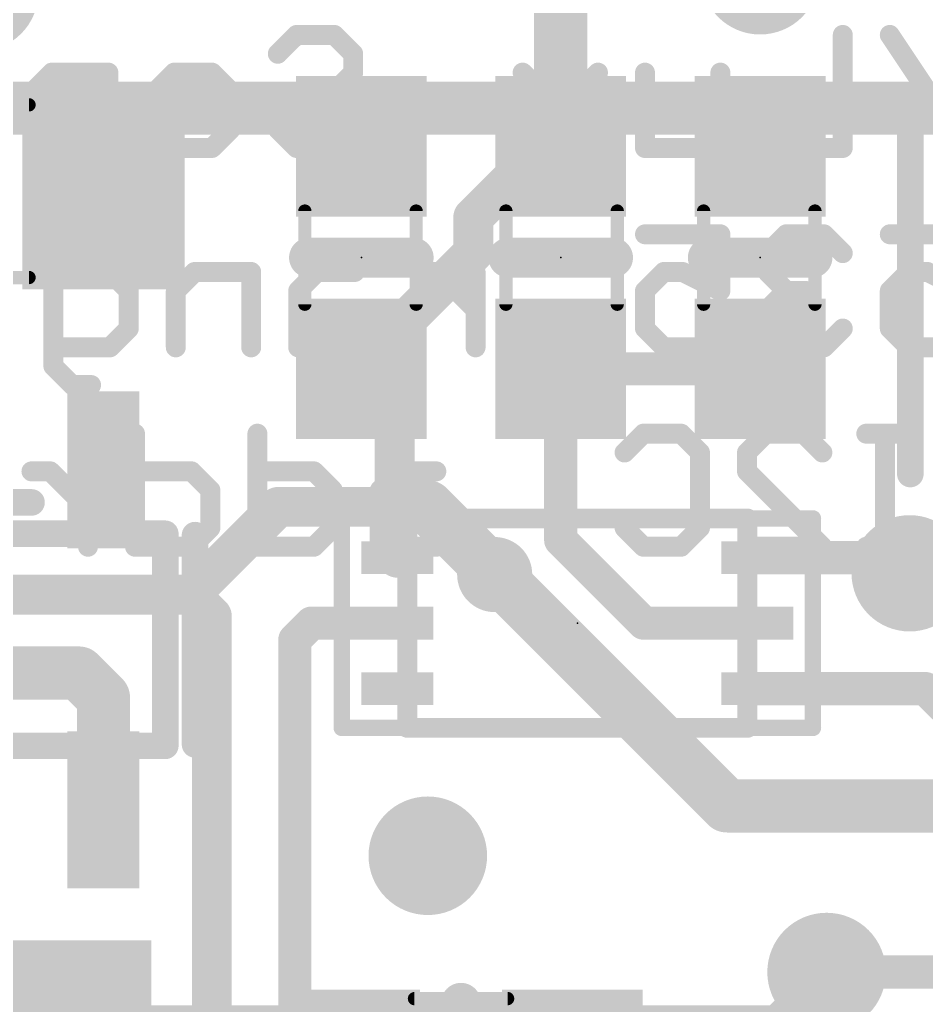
# Model space of a CAD drawing. Extents: x -0.1 to 25.5, y -0.1 to 17.9.
# Drawn here: x 8.44 to 15.37, y 5.97 to 13.5 of the extents above; entities that cross this region are included whole.
import ezdxf

# ---------------------------------------------------------------- set-up
doc = ezdxf.new("R2010")
doc.units = 0
for name, color, linetype in [('1', 12, 'CONTINUOUS'), ('16', 5, 'CONTINUOUS'), ('18', 110, 'CONTINUOUS'), ('21', 40, 'CONTINUOUS'), ('22', 6, 'CONTINUOUS'), ('23', 40, 'CONTINUOUS'), ('51', 253, 'CONTINUOUS')]:
    doc.layers.add(name, color=color, linetype=linetype)

# ---------------------------------------------------------------- blocks, each defined once
blk = doc.blocks.new('RECT')
blk.add_solid([(-0.5, -0.5), (0.5, -0.5), (-0.5, 0.5), (0.5, 0.5)])
blk = doc.blocks.new('ROUNDV')
at = {"const_width": 0.5}
blk.add_lwpolyline([(0, -0.25, 1), (0, 0.25, 1), (0, -0.25)], format="xyb", dxfattribs=at)

msp = doc.modelspace()

# ---------------------------------------------------------------- linework, layer by layer
at = {"layer": '1'}
for points, const_width in [([(12.573, 13.843), (12.573, 12.534)], 0.4064), ([(12.446, 12.534), (11.9046, 11.9926)], 0.3048), ([(12.573, 12.534), (12.446, 12.534)], 0.3048), ([(11.9046, 11.9926), (11.9046, 11.7222)], 0.3048), ([(11.9046, 11.7222), (11.049, 10.8666)], 0.3048), ([(11.049, 10.834), (11.049, 10.8666)], 0.3048), ([(11.049, 10.834), (11.049, 10.795)], 0.3048), ([(11.303, 10.541), (11.049, 10.795)], 0.3048), ([(12.573, 10.834), (14.097, 10.834)], 0.254), ([(12.573, 9.525), (12.573, 10.834)], 0.254), ([(11.303, 9.779), (11.303, 10.541)], 0.3048), ([(11.557, 9.779), (11.303, 9.779)], 0.4064), ([(13.843, 7.493), (11.557, 9.779)], 0.4064), ([(9.7425, 9.1075), (10.414, 9.779)], 0.3048), ([(10.414, 9.779), (11.303, 9.779)], 0.3048), ([(11.303, 9.412), (11.303, 9.779)], 0.3048), ([(13.208, 8.89), (12.573, 9.525)], 0.254), ([(11.325, 9.39), (11.303, 9.412)], 0.3048), ([(14.075, 9.39), (15.121, 9.39)], 0.254), ([(15.24, 9.271), (15.121, 9.39)], 0.254), ([(8.1336, 9.1075), (9.7425, 9.1075)], 0.3048), ([(9.906, 8.944), (9.7425, 9.1075)], 0.3048), ([(9.906, 3.556), (9.906, 8.944)], 0.3048), ([(10.668, 8.89), (10.541, 8.763)], 0.254), ([(11.325, 8.89), (10.668, 8.89)], 0.254), ([(14.075, 8.89), (13.208, 8.89)], 0.254), ([(10.541, 8.763), (10.541, 5.852)], 0.254), ([(8.89, 8.509), (7.239, 8.509)], 0.4064), ([(9.078, 8.321), (8.89, 8.509)], 0.4064), ([(9.078, 7.4629), (9.078, 8.321)], 0.4064), ([(14.075, 8.39), (15.359, 8.39)], 0.254), ([(15.359, 8.39), (15.506, 8.243)], 0.254), ([(15.991, 7.493), (13.843, 7.493)], 0.4064), ([(15.991, 6.743), (15.471, 6.223)], 0.254), ([(8.824, 5.715), (8.128, 6.411)], 0.4064), ([(15.471, 6.223), (14.605, 6.223)], 0.254), ([(14.605, 6.223), (14.605, 3.175)], 0.254), ([(10.541, 5.852), (10.805, 5.588)], 0.254)]:
    msp.add_lwpolyline(points, dxfattribs=dict(at, const_width=const_width))
for points, const_width in [([(12.446, 12.6102, 1), (12.446, 12.4578)], 0.1524), ([(12.4999, 12.4801, 1), (12.3921, 12.5879)], 0.1524), ([(12.573, 12.4578, 1), (12.573, 12.6102)], 0.1524), ([(12.4714, 12.534, 1), (12.6746, 12.534)], 0.2032), ([(11.9808, 11.9926, 1), (11.8284, 11.9926)], 0.1524), ([(11.8507, 12.0465, 1), (11.9585, 11.9387)], 0.1524), ([(11.9585, 11.6683, 1), (11.8507, 11.7761)], 0.1524), ([(11.8284, 11.7222, 1), (11.9808, 11.7222)], 0.1524), ([(11.1252, 10.8666, 1), (10.9728, 10.8666)], 0.1524), ([(10.9951, 10.9205, 1), (11.1029, 10.8127)], 0.1524), ([(11.1252, 10.834, 1), (10.9728, 10.834)], 0.1524), ([(11.1029, 10.8489, 1), (10.9951, 10.7411)], 0.1524), ([(12.573, 10.8975, 1), (12.573, 10.7705)], 0.127), ([(12.6365, 10.834, 1), (12.5095, 10.834)], 0.127), ([(14.097, 10.7705, 1), (14.097, 10.8975)], 0.127), ([(10.9728, 10.834, 1), (11.1252, 10.834)], 0.1524), ([(10.9728, 10.795, 1), (11.1252, 10.795)], 0.1524), ([(11.3792, 10.541, 1), (11.2268, 10.541)], 0.1524), ([(11.2491, 10.4871, 1), (11.3569, 10.5949)], 0.1524), ([(11.303, 9.8806, 1), (11.303, 9.6774)], 0.2032), ([(11.6288, 9.8508, 1), (11.4852, 9.7072)], 0.2032), ([(11.557, 9.6774, 1), (11.557, 9.8806)], 0.2032), ([(10.414, 9.8552, 1), (10.414, 9.7028)], 0.1524), ([(10.4679, 9.7251, 1), (10.3601, 9.8329)], 0.1524), ([(11.3792, 9.779, 1), (11.2268, 9.779)], 0.1524), ([(11.303, 9.7028, 1), (11.303, 9.8552)], 0.1524), ([(11.2268, 9.779, 1), (11.3792, 9.779)], 0.1524), ([(12.6179, 9.5699, 1), (12.5281, 9.4801)], 0.127), ([(12.5095, 9.525, 1), (12.6365, 9.525)], 0.127), ([(11.3569, 9.4659, 1), (11.2491, 9.3581)], 0.1524), ([(11.2711, 9.3361, 1), (11.3789, 9.4439)], 0.1524), ([(14.075, 9.4535, 1), (14.075, 9.3265)], 0.127), ([(15.1659, 9.4349, 1), (15.0761, 9.3451)], 0.127), ([(15.121, 9.3265, 1), (15.121, 9.4535)], 0.127), ([(11.2268, 9.412, 1), (11.3792, 9.412)], 0.1524), ([(15.1951, 9.2261, 1), (15.2849, 9.3159)], 0.127), ([(9.7964, 9.1614, 1), (9.6886, 9.0536)], 0.1524), ([(9.6886, 9.1614, 1), (9.7964, 9.0536)], 0.1524), ([(9.7425, 9.0313, 1), (9.7425, 9.1837)], 0.1524), ([(9.9822, 8.944, 1), (9.8298, 8.944)], 0.1524), ([(9.8521, 8.8901, 1), (9.9599, 8.9979)], 0.1524), ([(10.668, 8.9535, 1), (10.668, 8.8265)], 0.127), ([(10.7129, 8.8451, 1), (10.6231, 8.9349)], 0.127), ([(11.325, 8.8265, 1), (11.325, 8.9535)], 0.127), ([(13.208, 8.9535, 1), (13.208, 8.8265)], 0.127), ([(13.1631, 8.8451, 1), (13.2529, 8.9349)], 0.127), ([(14.075, 8.8265, 1), (14.075, 8.9535)], 0.127), ([(10.6045, 8.763, 1), (10.4775, 8.763)], 0.127), ([(10.4961, 8.8079, 1), (10.5859, 8.7181)], 0.127), ([(8.9618, 8.5808, 1), (8.8182, 8.4372)], 0.2032), ([(8.89, 8.4074, 1), (8.89, 8.6106)], 0.2032), ([(9.1796, 8.321, 1), (8.9764, 8.321)], 0.2032), ([(14.075, 8.4535, 1), (14.075, 8.3265)], 0.127), ([(15.4039, 8.4349, 1), (15.3141, 8.3451)], 0.127), ([(15.359, 8.3265, 1), (15.359, 8.4535)], 0.127), ([(9.0062, 8.2492, 1), (9.1498, 8.3928)], 0.2032), ([(13.843, 7.5946, 1), (13.843, 7.3914)], 0.2032), ([(13.7712, 7.4212, 1), (13.9148, 7.5648)], 0.2032), ([(8.9764, 7.4629, 1), (9.1796, 7.4629)], 0.2032), ([(14.605, 6.2865, 1), (14.605, 6.1595)], 0.127), ([(14.6685, 6.223, 1), (14.5415, 6.223)], 0.127), ([(15.4261, 6.2679, 1), (15.5159, 6.1781)], 0.127), ([(10.5859, 5.8969, 1), (10.4961, 5.8071)], 0.127)]:
    msp.add_lwpolyline(points, format="xyb", dxfattribs=dict(at, const_width=const_width))
at = {"layer": '16'}
for points, const_width in [([(20.32, 12.827), (6.477, 12.827)], 0.4064), ([(15.24, 9.271), (17.399, 11.43)], 0.254), ([(14.224, 5.842), (14.605, 6.223)], 0.254), ([(14.224, 5.842), (7.62, 5.842)], 0.254)]:
    msp.add_lwpolyline(points, dxfattribs=dict(at, const_width=const_width))
at = {"layer": '16', "const_width": 0.127}
for points in [[(15.1951, 9.3159, 1), (15.2849, 9.2261)], [(14.6499, 6.1781, 1), (14.5601, 6.2679)], [(14.224, 5.7785, 1), (14.224, 5.9055)]]:
    msp.add_lwpolyline(points, format="xyb", dxfattribs=at)
at = {"layer": '21'}
for points, const_width in [([(15.245, 10.03), (15.245, 12.83)], 0.2032), ([(10.649, 11.684), (11.449, 11.684)], 0.3048), ([(12.973, 11.684), (12.173, 11.684)], 0.3048), ([(13.697, 11.684), (14.497, 11.684)], 0.3048), ([(7.728, 9.813), (8.528, 9.813)], 0.2032), ([(10.9, 9.69), (14.5, 9.69)], 0.127), ([(10.9, 8.09), (10.9, 9.69)], 0.127), ([(14.5, 9.69), (14.5, 8.09)], 0.127), ([(9.778, 9.563), (9.778, 7.963)], 0.2032), ([(14.5, 8.09), (10.9, 8.09)], 0.127), ([(11.811, 5.988), (11.811, 5.188)], 0.3048)]:
    msp.add_lwpolyline(points, dxfattribs=dict(at, const_width=const_width))
for points, const_width in [([(15.2958, 12.83, 1), (15.1942, 12.83)], 0.1016), ([(10.649, 11.7602, 1), (10.649, 11.6078)], 0.1524), ([(11.449, 11.6078, 1), (11.449, 11.7602)], 0.1524), ([(12.173, 11.7602, 1), (12.173, 11.6078)], 0.1524), ([(12.973, 11.6078, 1), (12.973, 11.7602)], 0.1524), ([(13.697, 11.7602, 1), (13.697, 11.6078)], 0.1524), ([(14.497, 11.6078, 1), (14.497, 11.7602)], 0.1524), ([(15.1942, 10.03, 1), (15.2958, 10.03)], 0.1016), ([(8.528, 9.7622, 1), (8.528, 9.8638)], 0.1016), ([(10.9318, 9.69, 1), (10.8682, 9.69)], 0.0635), ([(10.9, 9.7218, 1), (10.9, 9.6583)], 0.0635), ([(14.5318, 9.69, 1), (14.4682, 9.69)], 0.0635), ([(14.5, 9.6583, 1), (14.5, 9.7218)], 0.0635), ([(9.8288, 9.563, 1), (9.7272, 9.563)], 0.1016), ([(12.0682, 9.0378, 1), (12.0682, 9.485, 1), (12.0682, 9.0378)], 0.127), ([(10.9, 8.1218, 1), (10.9, 8.0582)], 0.0635), ([(14.5, 8.0582, 1), (14.5, 8.1218)], 0.0635), ([(10.8682, 8.09, 1), (10.9318, 8.09)], 0.0635), ([(14.4682, 8.09, 1), (14.5318, 8.09)], 0.0635), ([(9.7272, 7.963, 1), (9.8288, 7.963)], 0.1016), ([(11.8872, 5.988, 1), (11.7348, 5.988)], 0.1524)]:
    msp.add_lwpolyline(points, format="xyb", dxfattribs=dict(at, const_width=const_width))
at = {"layer": '22', "const_width": 0.1524}
for points in [[(10.4104, 13.2425), (10.5545, 13.3865)], [(10.5545, 13.3865), (10.8426, 13.3865)], [(10.8426, 13.3865), (10.9867, 13.2425)], [(14.7287, 13.3865), (14.7287, 12.5222)], [(15.6642, 12.5222), (15.088, 13.3865)], [(10.9867, 13.2425), (10.9867, 13.0984)], [(8.6834, 13.0984), (8.5394, 12.9544)], [(9.1156, 13.0984), (8.6834, 13.0984)], [(9.1156, 12.5222), (9.1156, 13.0984)], [(9.619, 13.0984), (9.4749, 12.9544)], [(9.9071, 13.0984), (9.619, 13.0984)], [(10.0511, 12.9544), (9.9071, 13.0984)], [(10.9867, 13.0984), (10.8426, 12.9544)], [(12.8577, 13.0984), (12.2815, 12.5222)], [(12.8577, 12.5222), (12.2815, 13.0984)], [(13.217, 12.5222), (13.217, 13.0984)], [(13.7932, 13.0984), (13.7932, 12.6663)], [(8.5394, 12.9544), (8.5394, 12.5222)], [(9.4749, 12.9544), (9.4749, 12.8103)], [(10.0511, 12.6663), (10.0511, 12.9544)], [(10.5545, 12.9544), (10.4104, 12.8103)], [(10.8426, 12.9544), (10.5545, 12.9544)], [(9.4749, 12.8103), (10.0511, 12.8103)], [(10.4104, 12.8103), (10.4104, 12.6663)], [(9.9071, 12.5222), (10.0511, 12.6663)], [(10.4104, 12.6663), (10.5545, 12.5222)], [(10.8426, 12.5222), (10.9867, 12.6663)], [(13.7932, 12.6663), (13.6492, 12.5222)], [(9.619, 12.5222), (9.9071, 12.5222)], [(10.5545, 12.5222), (10.8426, 12.5222)], [(13.6492, 12.5222), (13.217, 12.5222)], [(14.7287, 12.5222), (14.1525, 12.5222)], [(13.217, 11.8625), (13.7932, 11.8625)], [(13.7932, 11.8625), (13.7932, 11.4304)], [(14.2966, 11.8625), (14.1525, 11.7185)], [(14.5847, 11.8625), (14.2966, 11.8625)], [(14.7287, 11.7185), (14.5847, 11.8625)], [(15.088, 11.8625), (15.6642, 11.8625)], [(14.1525, 11.7185), (14.1525, 11.5744)], [(8.6953, 10.8541), (8.6953, 11.5744)], [(8.6953, 11.5744), (9.1275, 11.5744)], [(9.1275, 11.5744), (9.2715, 11.4304)], [(9.7749, 11.5744), (9.6308, 11.4304)], [(10.2071, 11.5744), (9.7749, 11.5744)], [(10.2071, 10.9982), (10.2071, 11.5744)], [(10.7104, 11.5744), (10.5663, 11.4304)], [(10.9985, 11.5744), (10.7104, 11.5744)], [(11.6341, 11.5744), (11.49, 11.5744)], [(11.9222, 11.2863), (11.6341, 11.5744)], [(11.9222, 10.9982), (11.9222, 11.5744)], [(13.361, 11.5744), (13.217, 11.4304)], [(13.5051, 11.5744), (13.361, 11.5744)], [(13.7932, 11.4304), (13.5051, 11.5744)], [(14.1525, 11.5744), (14.2966, 11.4304)], [(15.2321, 11.5744), (15.088, 11.4304)], [(15.3761, 11.5744), (15.2321, 11.5744)], [(15.6642, 11.4304), (15.3761, 11.5744)], [(9.2715, 11.4304), (9.2715, 11.1423)], [(9.6308, 11.4304), (9.6308, 10.9982)], [(10.5663, 11.4304), (10.5663, 10.9982)], [(13.217, 11.4304), (13.217, 11.1423)], [(14.2966, 11.4304), (14.1525, 11.2863)], [(14.2966, 11.4304), (14.4406, 11.4304)], [(15.088, 11.4304), (15.088, 11.1423)], [(10.9985, 11.2863), (10.5663, 11.2863)], [(11.1426, 11.1423), (10.9985, 11.2863)], [(14.1525, 11.2863), (14.1525, 11.1423)], [(9.2715, 11.1423), (9.1275, 10.9982)], [(10.9985, 10.9982), (11.1426, 11.1423)], [(13.217, 11.1423), (13.361, 10.9982)], [(13.6492, 10.9982), (13.7932, 11.1423)], [(14.1525, 11.1423), (14.2966, 10.9982)], [(14.5847, 10.9982), (14.7287, 11.1423)], [(15.088, 11.1423), (15.2321, 10.9982)], [(9.1275, 10.9982), (8.6953, 10.9982)], [(10.5663, 10.9982), (10.9985, 10.9982)], [(13.361, 10.9982), (13.6492, 10.9982)], [(14.2966, 10.9982), (14.5847, 10.9982)], [(15.2321, 10.9982), (15.5202, 10.9982)], [(8.8394, 10.7101), (8.6953, 10.8541)], [(8.9834, 10.7101), (8.8394, 10.7101)], [(9.319, 10.3385), (9.319, 9.4742)], [(10.2545, 10.3385), (10.2545, 9.4742)], [(13.0611, 10.1945), (13.2051, 10.3385)], [(13.2051, 10.3385), (13.4932, 10.3385)], [(13.4932, 10.3385), (13.6373, 10.1945)], [(13.9966, 10.1945), (14.1406, 10.3385)], [(14.1406, 10.3385), (14.4288, 10.3385)], [(14.4288, 10.3385), (14.5728, 10.1945)], [(15.1965, 10.3385), (14.9084, 10.3385)], [(15.0524, 9.4742), (15.0524, 10.3385)], [(13.6373, 10.1945), (13.6373, 9.6183)], [(13.9966, 10.0504), (13.9966, 10.1945)], [(8.6716, 10.0504), (8.5275, 10.0504)], [(8.9597, 9.7623), (8.6716, 10.0504)], [(8.9597, 9.4742), (8.9597, 10.0504)], [(9.7512, 10.0504), (9.319, 10.0504)], [(9.8952, 9.9064), (9.7512, 10.0504)], [(10.6867, 10.0504), (10.2545, 10.0504)], [(10.8307, 9.9064), (10.6867, 10.0504)], [(11.3341, 10.0504), (11.19, 9.9064)], [(11.6222, 10.0504), (11.3341, 10.0504)], [(14.5728, 9.4742), (13.9966, 10.0504)], [(9.8952, 9.6183), (9.8952, 9.9064)], [(10.8307, 9.6183), (10.8307, 9.9064)], [(11.19, 9.9064), (11.19, 9.4742)], [(11.6222, 9.7623), (11.19, 9.7623)], [(11.7663, 9.6183), (11.6222, 9.7623)], [(9.7512, 9.4742), (9.8952, 9.6183)], [(10.6867, 9.4742), (10.8307, 9.6183)], [(11.6222, 9.4742), (11.7663, 9.6183)], [(13.2051, 9.4742), (13.0611, 9.6183)], [(13.6373, 9.6183), (13.4932, 9.4742)], [(9.319, 9.4742), (9.7512, 9.4742)], [(10.2545, 9.4742), (10.6867, 9.4742)], [(11.19, 9.4742), (11.6222, 9.4742)], [(13.4932, 9.4742), (13.2051, 9.4742)], [(13.9966, 9.4742), (14.5728, 9.4742)], [(15.1965, 9.4742), (14.9084, 9.4742)]]:
    msp.add_lwpolyline(points, dxfattribs=at)
at = {"layer": '22', "const_width": 0.0762}
for points in [[(10.5545, 13.4246, 1), (10.5545, 13.3484)], [(10.5814, 13.3596, 1), (10.5275, 13.4135)], [(10.8695, 13.4135, 1), (10.8157, 13.3596)], [(10.8426, 13.3484, 1), (10.8426, 13.4246)], [(14.7668, 13.3865, 1), (14.6906, 13.3865)], [(15.1197, 13.4077, 1), (15.0563, 13.3654)], [(10.3835, 13.2694, 1), (10.4374, 13.2155)], [(11.0248, 13.2425, 1), (10.9486, 13.2425)], [(10.9597, 13.2155, 1), (11.0136, 13.2694)], [(8.6834, 13.1365, 1), (8.6834, 13.0603)], [(8.7104, 13.0715, 1), (8.6565, 13.1254)], [(9.1537, 13.0984, 1), (9.0775, 13.0984)], [(9.1156, 13.0603, 1), (9.1156, 13.1365)], [(9.619, 13.1365, 1), (9.619, 13.0603)], [(9.6459, 13.0715, 1), (9.592, 13.1254)], [(9.934, 13.1254, 1), (9.8801, 13.0715)], [(9.9071, 13.0603, 1), (9.9071, 13.1365)], [(10.9486, 13.0984, 1), (11.0248, 13.0984)], [(11.0136, 13.0715, 1), (10.9597, 13.1254)], [(12.3084, 13.1254, 1), (12.2545, 13.0715)], [(12.8846, 13.0715, 1), (12.8307, 13.1254)], [(13.2551, 13.0984, 1), (13.1789, 13.0984)], [(13.8313, 13.0984, 1), (13.7551, 13.0984)], [(8.5124, 12.9813, 1), (8.5663, 12.9274)], [(8.5775, 12.9544, 1), (8.5013, 12.9544)], [(9.513, 12.9544, 1), (9.4368, 12.9544)], [(9.448, 12.9813, 1), (9.5018, 12.9274)], [(10.0892, 12.9544, 1), (10.013, 12.9544)], [(10.0242, 12.9274, 1), (10.0781, 12.9813)], [(10.5545, 12.9925, 1), (10.5545, 12.9163)], [(10.5814, 12.9274, 1), (10.5275, 12.9813)], [(10.8157, 12.9813, 1), (10.8695, 12.9274)], [(10.8426, 12.9163, 1), (10.8426, 12.9925)], [(9.4749, 12.8484, 1), (9.4749, 12.7722)], [(10.0511, 12.7722, 1), (10.0511, 12.8484)], [(10.4485, 12.8103, 1), (10.3723, 12.8103)], [(9.4368, 12.8103, 1), (9.513, 12.8103)], [(10.3835, 12.8373, 1), (10.4374, 12.7834)], [(10.0781, 12.6393, 1), (10.0242, 12.6932)], [(10.4374, 12.6932, 1), (10.3835, 12.6393)], [(11.0136, 12.6393, 1), (10.9597, 12.6932)], [(13.8201, 12.6393, 1), (13.7663, 12.6932)], [(10.013, 12.6663, 1), (10.0892, 12.6663)], [(10.3723, 12.6663, 1), (10.4485, 12.6663)], [(13.7551, 12.6663, 1), (13.8313, 12.6663)], [(9.619, 12.5603, 1), (9.619, 12.4841)], [(9.8801, 12.5491, 1), (9.934, 12.4953)], [(9.9071, 12.4841, 1), (9.9071, 12.5603)], [(10.5545, 12.5603, 1), (10.5545, 12.4841)], [(10.5275, 12.4953, 1), (10.5814, 12.5491)], [(10.8157, 12.5491, 1), (10.8695, 12.4953)], [(10.8426, 12.4841, 1), (10.8426, 12.5603)], [(12.2545, 12.5491, 1), (12.3084, 12.4953)], [(12.8307, 12.4953, 1), (12.8846, 12.5491)], [(13.217, 12.5603, 1), (13.217, 12.4841)], [(13.6222, 12.5491, 1), (13.6761, 12.4953)], [(13.6492, 12.4841, 1), (13.6492, 12.5603)], [(14.1525, 12.5603, 1), (14.1525, 12.4841)], [(14.7287, 12.4841, 1), (14.7287, 12.5603)], [(8.5013, 12.5222, 1), (8.5775, 12.5222)], [(9.0775, 12.5222, 1), (9.1537, 12.5222)], [(13.1789, 12.5222, 1), (13.2551, 12.5222)], [(14.6906, 12.5222, 1), (14.7668, 12.5222)], [(13.217, 11.9006, 1), (13.217, 11.8244)], [(13.8313, 11.8625, 1), (13.7551, 11.8625)], [(13.7932, 11.8244, 1), (13.7932, 11.9006)], [(14.2966, 11.9006, 1), (14.2966, 11.8244)], [(14.3235, 11.8356, 1), (14.2696, 11.8895)], [(14.6116, 11.8895, 1), (14.5577, 11.8356)], [(14.5847, 11.8244, 1), (14.5847, 11.9006)], [(15.088, 11.9006, 1), (15.088, 11.8244)], [(14.1906, 11.7185, 1), (14.1144, 11.7185)], [(14.1256, 11.7454, 1), (14.1794, 11.6915)], [(14.7018, 11.6915, 1), (14.7557, 11.7454)], [(8.7334, 11.5744, 1), (8.6572, 11.5744)], [(8.6953, 11.6125, 1), (8.6953, 11.5363)], [(9.1544, 11.6014, 1), (9.1005, 11.5475)], [(9.1275, 11.5363, 1), (9.1275, 11.6125)], [(9.7749, 11.6125, 1), (9.7749, 11.5363)], [(9.8018, 11.5475, 1), (9.7479, 11.6014)], [(10.2452, 11.5744, 1), (10.169, 11.5744)], [(10.2071, 11.5363, 1), (10.2071, 11.6125)], [(10.7104, 11.6125, 1), (10.7104, 11.5363)], [(10.7373, 11.5475, 1), (10.6835, 11.6014)], [(10.9985, 11.5363, 1), (10.9985, 11.6125)], [(11.49, 11.6125, 1), (11.49, 11.5363)], [(11.661, 11.6014, 1), (11.6071, 11.5475)], [(11.6341, 11.5363, 1), (11.6341, 11.6125)], [(11.9603, 11.5744, 1), (11.8841, 11.5744)], [(13.361, 11.6125, 1), (13.361, 11.5363)], [(13.388, 11.5475, 1), (13.3341, 11.6014)], [(13.5221, 11.6085, 1), (13.4881, 11.5403)], [(13.5051, 11.5363, 1), (13.5051, 11.6125)], [(14.1794, 11.6014, 1), (14.1256, 11.5475)], [(14.1144, 11.5744, 1), (14.1906, 11.5744)], [(15.2321, 11.6125, 1), (15.2321, 11.5363)], [(15.259, 11.5475, 1), (15.2051, 11.6014)], [(15.3932, 11.6085, 1), (15.3591, 11.5403)], [(15.3761, 11.5363, 1), (15.3761, 11.6125)], [(9.3096, 11.4304, 1), (9.2334, 11.4304)], [(9.2446, 11.4034, 1), (9.2985, 11.4573)], [(9.6689, 11.4304, 1), (9.5927, 11.4304)], [(9.6039, 11.4573, 1), (9.6578, 11.4034)], [(10.6044, 11.4304, 1), (10.5282, 11.4304)], [(10.5394, 11.4573, 1), (10.5933, 11.4034)], [(13.19, 11.4573, 1), (13.2439, 11.4034)], [(13.2551, 11.4304, 1), (13.1789, 11.4304)], [(13.7551, 11.4304, 1), (13.8313, 11.4304)], [(13.7762, 11.3963, 1), (13.8102, 11.4644)], [(14.2966, 11.4685, 1), (14.2966, 11.3923)], [(14.3235, 11.4034, 1), (14.2696, 11.4573)], [(14.2696, 11.4034, 1), (14.3235, 11.4573)], [(14.4406, 11.3923, 1), (14.4406, 11.4685)], [(15.1261, 11.4304, 1), (15.0499, 11.4304)], [(15.0611, 11.4573, 1), (15.115, 11.4034)], [(10.5663, 11.3244, 1), (10.5663, 11.2482)], [(11.0255, 11.3133, 1), (10.9716, 11.2594)], [(10.9985, 11.2482, 1), (10.9985, 11.3244)], [(11.8952, 11.2594, 1), (11.9491, 11.3133)], [(14.1906, 11.2863, 1), (14.1144, 11.2863)], [(14.1256, 11.3133, 1), (14.1794, 11.2594)], [(9.2334, 11.1423, 1), (9.3096, 11.1423)], [(9.2985, 11.1153, 1), (9.2446, 11.1692)], [(11.1695, 11.1153, 1), (11.1156, 11.1692)], [(11.1156, 11.1153, 1), (11.1695, 11.1692)], [(13.2439, 11.1692, 1), (13.19, 11.1153)], [(13.1789, 11.1423, 1), (13.2551, 11.1423)], [(13.8201, 11.1153, 1), (13.7663, 11.1692)], [(14.1794, 11.1692, 1), (14.1256, 11.1153)], [(14.1144, 11.1423, 1), (14.1906, 11.1423)], [(14.7557, 11.1153, 1), (14.7018, 11.1692)], [(15.115, 11.1692, 1), (15.0611, 11.1153)], [(15.0499, 11.1423, 1), (15.1261, 11.1423)], [(8.6953, 11.0363, 1), (8.6953, 10.9601)], [(9.1005, 11.0251, 1), (9.1544, 10.9713)], [(9.1275, 10.9601, 1), (9.1275, 11.0363)], [(9.5927, 10.9982, 1), (9.6689, 10.9982)], [(10.169, 10.9982, 1), (10.2452, 10.9982)], [(10.5663, 11.0363, 1), (10.5663, 10.9601)], [(10.5282, 10.9982, 1), (10.6044, 10.9982)], [(10.9716, 11.0251, 1), (11.0255, 10.9713)], [(10.9985, 10.9601, 1), (10.9985, 11.0363)], [(11.8841, 10.9982, 1), (11.9603, 10.9982)], [(13.361, 11.0363, 1), (13.361, 10.9601)], [(13.3341, 10.9713, 1), (13.388, 11.0251)], [(13.6222, 11.0251, 1), (13.6761, 10.9713)], [(13.6492, 10.9601, 1), (13.6492, 11.0363)], [(14.2966, 11.0363, 1), (14.2966, 10.9601)], [(14.2696, 10.9713, 1), (14.3235, 11.0251)], [(14.5577, 11.0251, 1), (14.6116, 10.9713)], [(14.5847, 10.9601, 1), (14.5847, 11.0363)], [(15.2321, 11.0363, 1), (15.2321, 10.9601)], [(15.2051, 10.9713, 1), (15.259, 11.0251)], [(8.7223, 10.8811, 1), (8.6684, 10.8272)], [(8.6572, 10.8541, 1), (8.7334, 10.8541)], [(8.8394, 10.7482, 1), (8.8394, 10.672)], [(8.8124, 10.6831, 1), (8.8663, 10.737)], [(8.9834, 10.672, 1), (8.9834, 10.7482)], [(9.3571, 10.3385, 1), (9.2809, 10.3385)], [(10.2926, 10.3385, 1), (10.2164, 10.3385)], [(13.2051, 10.3766, 1), (13.2051, 10.3004)], [(13.2321, 10.3116, 1), (13.1782, 10.3655)], [(13.5202, 10.3655, 1), (13.4663, 10.3116)], [(13.4932, 10.3004, 1), (13.4932, 10.3766)], [(14.1406, 10.3766, 1), (14.1406, 10.3004)], [(14.1676, 10.3116, 1), (14.1137, 10.3655)], [(14.4557, 10.3655, 1), (14.4018, 10.3116)], [(14.4288, 10.3004, 1), (14.4288, 10.3766)], [(14.9084, 10.3766, 1), (14.9084, 10.3004)], [(15.0905, 10.3385, 1), (15.0143, 10.3385)], [(15.1965, 10.3004, 1), (15.1965, 10.3766)], [(13.0341, 10.2214, 1), (13.088, 10.1675)], [(13.6754, 10.1945, 1), (13.5992, 10.1945)], [(13.6103, 10.1675, 1), (13.6642, 10.2214)], [(13.9696, 10.2214, 1), (14.0235, 10.1675)], [(14.0347, 10.1945, 1), (13.9585, 10.1945)], [(14.5459, 10.1675, 1), (14.5998, 10.2214)], [(8.5275, 10.0885, 1), (8.5275, 10.0123)], [(8.6985, 10.0774, 1), (8.6446, 10.0235)], [(8.6716, 10.0123, 1), (8.6716, 10.0885)], [(8.9978, 10.0504, 1), (8.9216, 10.0504)], [(9.319, 10.0885, 1), (9.319, 10.0123)], [(9.7781, 10.0774, 1), (9.7242, 10.0235)], [(9.7512, 10.0123, 1), (9.7512, 10.0885)], [(10.2545, 10.0885, 1), (10.2545, 10.0123)], [(10.7136, 10.0774, 1), (10.6597, 10.0235)], [(10.6867, 10.0123, 1), (10.6867, 10.0885)], [(11.3341, 10.0885, 1), (11.3341, 10.0123)], [(11.361, 10.0235, 1), (11.3071, 10.0774)], [(11.6222, 10.0123, 1), (11.6222, 10.0885)], [(14.0235, 10.0774, 1), (13.9696, 10.0235)], [(13.9585, 10.0504, 1), (14.0347, 10.0504)], [(9.9333, 9.9064, 1), (9.8571, 9.9064)], [(9.8683, 9.8794, 1), (9.9222, 9.9333)], [(10.8688, 9.9064, 1), (10.7926, 9.9064)], [(10.8038, 9.8794, 1), (10.8577, 9.9333)], [(11.2281, 9.9064, 1), (11.1519, 9.9064)], [(11.1631, 9.9333, 1), (11.217, 9.8794)], [(8.9328, 9.7354, 1), (8.9866, 9.7893)], [(11.19, 9.8004, 1), (11.19, 9.7242)], [(11.6491, 9.7893, 1), (11.5953, 9.7354)], [(11.6222, 9.7242, 1), (11.6222, 9.8004)], [(9.8571, 9.6183, 1), (9.9333, 9.6183)], [(9.9222, 9.5913, 1), (9.8683, 9.6452)], [(10.7926, 9.6183, 1), (10.8688, 9.6183)], [(10.8577, 9.5913, 1), (10.8038, 9.6452)], [(11.7932, 9.5913, 1), (11.7393, 9.6452)], [(11.7393, 9.5913, 1), (11.7932, 9.6452)], [(13.088, 9.6452, 1), (13.0341, 9.5913)], [(13.5992, 9.6183, 1), (13.6754, 9.6183)], [(13.6642, 9.5913, 1), (13.6103, 9.6452)], [(8.9216, 9.4742, 1), (8.9978, 9.4742)], [(9.319, 9.5123, 1), (9.319, 9.4361)], [(9.2809, 9.4742, 1), (9.3571, 9.4742)], [(9.7242, 9.5011, 1), (9.7781, 9.4473)], [(9.7512, 9.4361, 1), (9.7512, 9.5123)], [(10.2545, 9.5123, 1), (10.2545, 9.4361)], [(10.2164, 9.4742, 1), (10.2926, 9.4742)], [(10.6597, 9.5011, 1), (10.7136, 9.4473)], [(10.6867, 9.4361, 1), (10.6867, 9.5123)], [(11.19, 9.5123, 1), (11.19, 9.4361)], [(11.1519, 9.4742, 1), (11.2281, 9.4742)], [(11.5953, 9.5011, 1), (11.6491, 9.4473)], [(11.6222, 9.4361, 1), (11.6222, 9.5123)], [(13.2051, 9.5123, 1), (13.2051, 9.4361)], [(13.1782, 9.4473, 1), (13.2321, 9.5011)], [(13.4663, 9.5011, 1), (13.5202, 9.4473)], [(13.4932, 9.4361, 1), (13.4932, 9.5123)], [(13.9966, 9.5123, 1), (13.9966, 9.4361)], [(14.5459, 9.4473, 1), (14.5998, 9.5011)], [(14.5728, 9.4361, 1), (14.5728, 9.5123)], [(14.9084, 9.5123, 1), (14.9084, 9.4361)], [(15.0143, 9.4742, 1), (15.0905, 9.4742)], [(15.1965, 9.4361, 1), (15.1965, 9.5123)]]:
    msp.add_lwpolyline(points, format="xyb", dxfattribs=at)
at = {"layer": '23'}
for p in [(11.049, 11.684), (12.573, 11.684), (14.097, 11.684), (12.7, 8.89)]:
    msp.add_point(p, dxfattribs=at)
at = {"layer": '51'}
for points, const_width in [([(7.747, 12.852), (8.509, 12.852)], 0.1016), ([(10.617, 11.328), (10.617, 12.04)], 0.1016), ([(11.468, 11.328), (11.468, 12.04)], 0.1016), ([(12.154, 12.04), (12.154, 11.328)], 0.1016), ([(13.005, 12.04), (13.005, 11.328)], 0.1016), ([(13.665, 11.328), (13.665, 12.04)], 0.1016), ([(14.516, 11.328), (14.516, 12.04)], 0.1016), ([(7.772, 11.532), (8.509, 11.532)], 0.1016), ([(11.4, 9.69), (14, 9.69)], 0.1524), ([(11.4, 8.09), (11.4, 9.69)], 0.1524), ([(14, 9.69), (14, 8.09)], 0.1524), ([(6.7056, 9.5734), (9.5504, 9.5734)], 0.2032), ([(9.5504, 9.5734), (9.5504, 7.9526)], 0.2032), ([(14, 8.09), (11.4, 8.09)], 0.1524), ([(9.5504, 7.9526), (6.7056, 7.9526)], 0.2032), ([(11.455, 6.02), (12.167, 6.02)], 0.1016)]:
    msp.add_lwpolyline(points, dxfattribs=dict(at, const_width=const_width))
for points, const_width in [([(8.509, 12.8266, 1), (8.509, 12.8774)], 0.0508), ([(10.6424, 12.04, 1), (10.5916, 12.04)], 0.0508), ([(11.4934, 12.04, 1), (11.4426, 12.04)], 0.0508), ([(12.1794, 12.04, 1), (12.1286, 12.04)], 0.0508), ([(13.0304, 12.04, 1), (12.9796, 12.04)], 0.0508), ([(13.6904, 12.04, 1), (13.6396, 12.04)], 0.0508), ([(14.5414, 12.04, 1), (14.4906, 12.04)], 0.0508), ([(8.509, 11.5066, 1), (8.509, 11.5574)], 0.0508), ([(10.5916, 11.328, 1), (10.6424, 11.328)], 0.0508), ([(11.4426, 11.328, 1), (11.4934, 11.328)], 0.0508), ([(12.1286, 11.328, 1), (12.1794, 11.328)], 0.0508), ([(12.9796, 11.328, 1), (13.0304, 11.328)], 0.0508), ([(13.6396, 11.328, 1), (13.6904, 11.328)], 0.0508), ([(14.4906, 11.328, 1), (14.5414, 11.328)], 0.0508), ([(11.4, 9.7281, 1), (11.4, 9.6519)], 0.0762), ([(11.4381, 9.69, 1), (11.3619, 9.69)], 0.0762), ([(14.0381, 9.69, 1), (13.9619, 9.69)], 0.0762), ([(14, 9.6519, 1), (14, 9.7281)], 0.0762), ([(9.6012, 9.5734, 1), (9.4996, 9.5734)], 0.1016), ([(9.5504, 9.5226, 1), (9.5504, 9.6242)], 0.1016), ([(11.4, 8.1281, 1), (11.4, 8.0519)], 0.0762), ([(14, 8.0519, 1), (14, 8.1281)], 0.0762), ([(11.3619, 8.09, 1), (11.4381, 8.09)], 0.0762), ([(13.9619, 8.09, 1), (14.0381, 8.09)], 0.0762), ([(9.4996, 7.9526, 1), (9.6012, 7.9526)], 0.1016), ([(9.5504, 7.9018, 1), (9.5504, 8.0034)], 0.1016), ([(11.455, 6.0454, 1), (11.455, 5.9946)], 0.0508), ([(12.167, 5.9946, 1), (12.167, 6.0454)], 0.0508)]:
    msp.add_lwpolyline(points, format="xyb", dxfattribs=dict(at, const_width=const_width))

# ---------------------------------------------------------------- block references
at = {"layer": '1', "xscale": 1.075}
for p, rotation in [((11.049, 12.534), 90), ((12.573, 12.534), 270), ((14.097, 12.534), 90), ((11.049, 10.834), 90), ((12.573, 10.834), 270), ((14.097, 10.834), 90)]:
    msp.add_blockref('RECT', p, dxfattribs=dict(at, rotation=rotation))
at = {"layer": '1'}
for p, xscale, yscale in [((9.078, 12.192), 1.24, 1.5), ((9.078, 10.0631), 0.55, 1.2), ((9.078, 7.4629), 0.55, 1.2), ((8.824, 5.715), 1.24, 1.5)]:
    msp.add_blockref('RECT', p, dxfattribs=dict(at, xscale=xscale, yscale=yscale))
at = {"layer": '1', "xscale": 0.25, "yscale": 0.55, "rotation": 90}
for p in [(11.325, 9.39), (14.075, 9.39), (11.325, 8.89), (14.075, 8.89), (11.325, 8.39), (14.075, 8.39)]:
    msp.add_blockref('RECT', p, dxfattribs=at)
at = {"layer": '1', "xscale": 1.075}
for p in [(10.961, 5.588), (12.661, 5.588)]:
    msp.add_blockref('RECT', p, dxfattribs=at)
at = {"layer": '18'}
for p, xscale, yscale in [((14.097, 13.843), 0.9064, 0.9064), ((14.097, 13.843), 0.9064, 0.9064), ((8.128, 13.716), 0.9064, 0.9064), ((8.128, 13.716), 0.9064, 0.9064), ((15.24, 9.271), 0.889, 0.889), ((15.24, 9.271), 0.889, 0.889), ((11.557, 7.112), 0.9064, 0.9064), ((11.557, 7.112), 0.9064, 0.9064), ((14.605, 6.223), 0.9064, 0.9064), ((14.605, 6.223), 0.9064, 0.9064)]:
    msp.add_blockref('ROUNDV', p, dxfattribs=dict(at, xscale=xscale, yscale=yscale))
at = {"layer": '51'}
for p, xscale, yscale in [((8.8587, 12.1932), 0.7501, 1.4501), ((9.078, 9.938), 0.5, 0.65), ((9.078, 7.588), 0.5, 0.65), ((8.6047, 5.7161), 0.7501, 1.4501), ((11.2229, 5.5931), 0.5001, 0.95), ((12.3913, 5.5931), 0.5001, 0.95)]:
    msp.add_blockref('RECT', p, dxfattribs=dict(at, xscale=xscale, yscale=yscale))
at = {"layer": '51', "xscale": 0.5001, "yscale": 0.95}
for p, rotation in [((11.0439, 12.2643), 90), ((12.5781, 12.2721), 270), ((14.0919, 12.2643), 90), ((11.0439, 11.0959), 90), ((12.5781, 11.1037), 270), ((14.0919, 11.0959), 90)]:
    msp.add_blockref('RECT', p, dxfattribs=dict(at, rotation=rotation))

doc.saveas('drawing.dxf')
